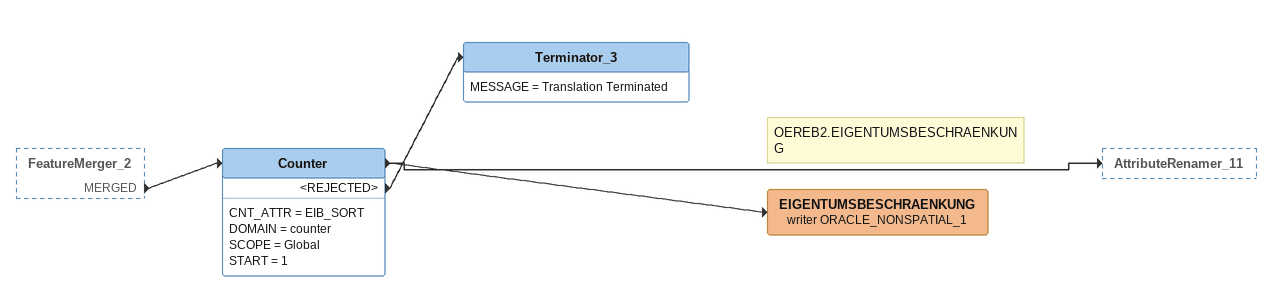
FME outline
FeatureMerger_2 [outside]
    MERGED -> Counter
Counter
    CNT_ATTR = EIB_SORT
    DOMAIN = counter
    SCOPE = Global
    START = 1
    -> EIGENTUMSBESCHRAENKUNG (writer ORACLE_NONSPATIAL_1)
    -> AttributeRenamer_11
    <REJECTED> -> Terminator_3
Terminator_3
    MESSAGE = Translation Terminated
Note: OEREB2.EIGENTUMSBESCHRAENKUNG
EIGENTUMSBESCHRAENKUNG (writer ORACLE_NONSPATIAL_1)
